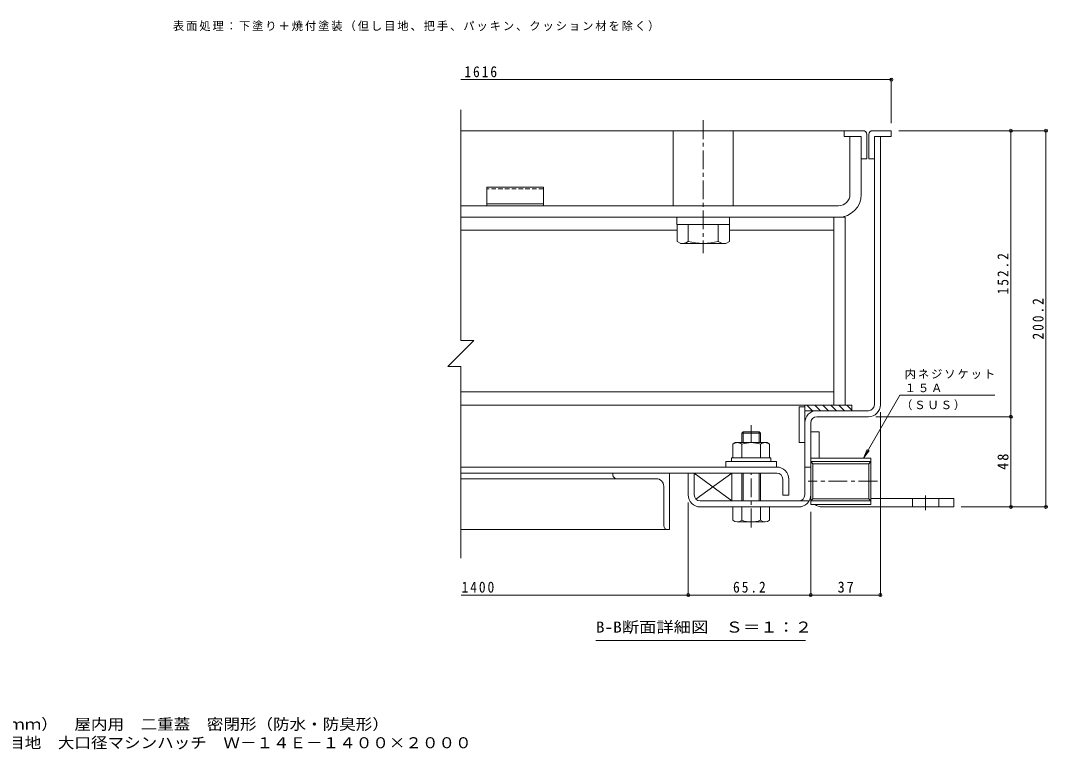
# Model space of a CAD drawing. Units: millimetres on the paper, enlarged 10 times, with parts at other scales. Extents: x -2685 to 2761, y -1962 to 1902.
# Drawn here: x 17 to 2747, y -1962 to -23 of the extents above; entities that cross this region are included whole.
import ezdxf
from ezdxf.enums import TextEntityAlignment as Align

# ---------------------------------------------------------------- set-up
doc = ezdxf.new("R2010")
doc.units = ezdxf.units.MM
doc.header["$LTSCALE"] = 10
doc.header["$PDMODE"] = 32
doc.header["$PDSIZE"] = 8
doc.linetypes.add('CHAIN1', pattern=[8, 5, -1, 1, -1])
doc.linetypes.add('DASHED1', pattern=[1.8, 1.2, -0.6])
for name, color, linetype, lineweight in [('D-1', 2, 'Continuous', 9), ('D-3', 4, 'Continuous', 9), ('D-5', 7, 'Continuous', 9), ('D-6', 6, 'Continuous', 9), ('D-7', 5, 'Continuous', 5), ('D-8', 5, 'Continuous', 5), ('D-9', 134, 'Continuous', 5), ('D-A', 3, 'Continuous', 9), ('D-B', 6, 'Continuous', 9), ('D-C', 2, 'Continuous', 9), ('D-E', 3, 'Continuous', 9), ('D-F', 7, 'Continuous', 9), ('F-5_F-5ﾚｲﾔ', 7, 'Continuous', 9)]:
    doc.layers.add(name, color=color, linetype=linetype, lineweight=lineweight)
doc.styles.add('ＭＳ ゴシック', font='')
doc.styles.get('ＭＳ ゴシック').set_extended_font_data('MS Gothic')

msp = doc.modelspace()

# ---------------------------------------------------------------- linework, layer by layer
at = {"layer": 'D-1'}
for p, q in [((2286.8, -330.86), (2302.8, -330.86)), ((2286.8, -1044.86), (2286.8, -330.86)), ((2302.8, -1044.86), (2302.8, -330.86)), ((2270.8, -1060.86), (2133.8, -1060.86)), ((2133.8, -1076.86), (2270.8, -1076.86)), ((2101.8, -1284.86), (2101.8, -1092.86)), ((2117.8, -1092.86), (2117.8, -1284.86)), ((2277.8, -1186.98), (2117.8, -1186.98)), ((2117.8, -1186.98), (2117.8, -1309.98)), ((2277.8, -1196.09), (2271.99, -1201.9)), ((2277.8, -1186.98), (2277.8, -1309.98)), ((1807.8, -1284.86), (1807.8, -1226.86)), ((2117.8, -1210.86), (2101.8, -1210.86)), ((2271.99, -1201.9), (2123.61, -1201.9)), ((2123.61, -1295.06), (2123.61, -1201.9)), ((2271.99, -1201.9), (2271.99, -1295.06)), ((2113.51, -1300.86), (1823.8, -1300.86)), ((2117.8, -1300.87), (2123.61, -1295.06)), ((2277.8, -1300.87), (2117.8, -1300.87)), ((2277.8, -1309.98), (2117.8, -1309.98)), ((2271.99, -1295.06), (2123.61, -1295.06)), ((2277.8, -1300.87), (2271.99, -1295.06)), ((1823.8, -1316.86), (1934.3, -1316.86)), ((1984.3, -1316.86), (2085.8, -1316.86))]:
    msp.add_line(p, q, dxfattribs=at)
for points in [[(2277.8, -1196.09), (2117.8, -1196.09), (2123.61, -1201.9)], [(1791.8, -1284.86), (1791.8, -1226.86), (1807.8, -1226.86)]]:
    msp.add_lwpolyline(points, dxfattribs=at)
for centre, radius, start, end in [((2133.8, -1092.86), 32, 90, 180), ((2270.8, -1044.86), 16, 270, 0), ((2270.8, -1044.86), 32, 270, 0), ((2133.8, -1092.86), 16, 90, 180), ((1823.8, -1284.86), 32, 180, 270), ((1823.8, -1284.86), 16, 180, 270), ((2085.8, -1284.86), 32, 270, 0), ((2085.8, -1284.86), 16, 270, 0)]:
    msp.add_arc(centre, radius, start, end, dxfattribs=at)
at = {"layer": 'D-3'}
for p, q in [((2206.8, -315.86), (1187.54, -315.86)), ((2206.8, -315.86), (2206.8, -330.86)), ((2256.8, -315.86), (2206.8, -315.86)), ((2266.8, -325.86), (2266.8, -390.86)), ((2271.8, -325.86), (2271.8, -390.86)), ((2281.8, -315.86), (2331.8, -315.86)), ((2206.8, -330.86), (2251.8, -330.86)), ((2251.8, -330.86), (2251.8, -390.86)), ((2286.8, -330.86), (2286.8, -390.86)), ((2251.8, -390.86), (2266.8, -390.86)), ((2286.8, -390.86), (2271.8, -390.86)), ((1406.8, -465.86), (1406.8, -515.86)), ((1406.8, -510.86), (1256.8, -510.86)), ((1406.8, -515.86), (1256.8, -515.86))]:
    msp.add_line(p, q, dxfattribs=at)
at = {"layer": 'D-3', "linetype": 'DASHED1'}
msp.add_line((1406.8, -470.19), (1256.8, -470.19), dxfattribs=at)
at = {"layer": 'D-3'}
for points in [[(2331.8, -315.86), (2331.8, -330.86), (2286.8, -330.86)], [(1406.8, -465.86), (1256.8, -465.86), (1256.8, -515.86)]]:
    msp.add_lwpolyline(points, dxfattribs=at)
for centre, start, end in [((2256.8, -325.86), 0, 90), ((2281.8, -325.86), 90, 180)]:
    msp.add_arc(centre, 10, start, end, dxfattribs=at)
at = {"layer": 'D-5'}
for p, q in [((2258.2, -1186.98), (2354.7, -1019.82)), ((2354.7, -1019.82), (2607.44, -1019.82)), ((2258.2, -1186.98), (2267.76, -1163.88)), ((2258.2, -1186.98), (2273.41, -1167.14)), ((2103.98, -1672.55), (1546.48, -1672.55))]:
    msp.add_line(p, q, dxfattribs=at)
at = {"layer": 'D-6'}
for p, q in [((2086.8, -1050.86), (2101.8, -1050.86)), ((2086.8, -1050.86), (2086.8, -1145.86)), ((2101.8, -1045.86), (2101.8, -1145.86)), ((2226.8, -1060.86), (2101.8, -1060.86)), ((2122.49, -1060.86), (2107.49, -1045.86)), ((2143.71, -1060.86), (2128.71, -1045.86)), ((2164.92, -1060.86), (2149.92, -1045.86)), ((2186.13, -1060.86), (2171.13, -1045.86)), ((2207.35, -1060.86), (2192.35, -1045.86)), ((2226.8, -1059.1), (2213.56, -1045.86)), ((2086.8, -1145.86), (2101.8, -1145.86)), ((1807.8, -1226.86), (1807.8, -1284.86)), ((1812.32, -1296.01), (1907.8, -1226.86)), ((1823.8, -1300.86), (1907.8, -1300.86))]:
    msp.add_line(p, q, dxfattribs=at)
msp.add_lwpolyline([(2226.8, -1060.86), (2226.8, -1045.86), (2101.8, -1045.86)], dxfattribs=at)
msp.add_lwpolyline([(1907.8, -1300.86), (1907.8, -1226.86), (1807.8, -1226.86)], close=True, dxfattribs=at)
at = {"layer": 'D-7'}
for p, q in [((1938.36, -1116.86), (1934.3, -1120.92)), ((1980.24, -1116.86), (1938.36, -1116.86)), ((1938.36, -1144.36), (1938.36, -1116.86)), ((1980.24, -1116.86), (1984.3, -1120.92)), ((1980.24, -1144.36), (1980.24, -1116.86)), ((1984.3, -1120.92), (1934.3, -1120.92)), ((1934.3, -1144.36), (1934.3, -1120.92)), ((1984.3, -1120.92), (1984.3, -1144.36)), ((1984.3, -1120.92), (1984.3, -1144.36)), ((1934.3, -1300.86), (1934.3, -1226.86)), ((1938.36, -1300.86), (1938.36, -1226.86)), ((1980.24, -1300.86), (1980.24, -1226.86)), ((1984.3, -1226.86), (1984.3, -1300.86)), ((1910.31, -1352.39), (1910.31, -1316.86)), ((2008.31, -1316.86), (1910.31, -1316.86)), ((1934.3, -1352.39), (1934.3, -1316.86)), ((1984.3, -1316.86), (1984.3, -1352.39)), ((2008.31, -1352.39), (2008.31, -1316.86)), ((1996.3, -1356.86), (1922.3, -1356.86))]:
    msp.add_line(p, q, dxfattribs=at)
at = {"layer": 'D-7', "linetype": 'CHAIN1'}
for p, q in [((1959.3, -1144.36), (1959.3, -1099.2)), ((1959.3, -1371.25), (1959.3, -1226.86))]:
    msp.add_line(p, q, dxfattribs=at)
at = {"layer": 'D-7', "color": 2, "lineweight": 9}
for p, q in [((1910.23, -1149.66), (1916.8, -1145.86)), ((2001.8, -1145.86), (1916.8, -1145.86)), ((1910.23, -1149.66), (1910.23, -1185.86)), ((1934.77, -1149.66), (1934.77, -1185.86)), ((1983.84, -1149.66), (1983.84, -1185.86))]:
    msp.add_line(p, q, dxfattribs=at)
at = {"layer": 'D-7', "color": 134}
for p, q in [((1891.8, -1195.86), (1891.8, -1210.86)), ((1891.8, -1195.86), (2026.8, -1195.86)), ((2026.8, -1195.86), (2026.8, -1210.86)), ((1891.8, -1210.86), (2026.8, -1210.86))]:
    msp.add_line(p, q, dxfattribs=at)
at = {"layer": 'D-7', "color": 6, "lineweight": 9}
for p, q in [((1906.8, -1185.86), (1906.8, -1195.86)), ((1906.8, -1195.86), (2011.8, -1195.86))]:
    msp.add_line(p, q, dxfattribs=at)
at = {"layer": 'D-7', "color": 2, "lineweight": 9}
msp.add_lwpolyline([(2001.8, -1145.86), (2008.38, -1149.66), (2008.38, -1185.86), (1910.23, -1185.86)], dxfattribs=at)
at = {"layer": 'D-7', "color": 6, "lineweight": 9}
msp.add_lwpolyline([(1906.8, -1185.86), (2011.8, -1185.86), (2011.8, -1195.86)], dxfattribs=at)
at = {"layer": 'D-7', "color": 2, "lineweight": 9}
for centre, radius, start, end in [((1924.71, -1174.74), 28.97, 94.38438, 120), ((1921.73, -1170.06), 24.21, 57.42749, 88.18784), ((1959.3, -1227.07), 81.2, 72.41188, 107.5881), ((1996.88, -1170.06), 24.21, 91.81215, 122.57249), ((1993.9, -1174.74), 28.97, 59.99998, 85.6156)]:
    msp.add_arc(centre, radius, start, end, dxfattribs=at)
at = {"layer": 'D-7'}
for centre, radius, start, end in [((1922.3, -1338.53), 18.33, 229.1022, 310.89809), ((1959.3, -1284.78), 72.08, 249.70546, 290.29454), ((1996.3, -1338.53), 18.33, 229.10191, 310.8978)]:
    msp.add_arc(centre, radius, start, end, dxfattribs=at)
at = {"layer": 'D-8'}
for p, q in [((2179.3, -545.86), (2209.3, -545.86)), ((2179.3, -545.86), (2179.3, -1045.86)), ((2209.3, -545.86), (2209.3, -1045.86)), ((2179.3, -1045.86), (2209.3, -1045.86))]:
    msp.add_line(p, q, dxfattribs=at)
at = {"layer": 'D-9'}
for p, q in [((2179.3, -545.86), (1187.6, -545.86)), ((2179.3, -1045.86), (2179.3, -545.86)), ((1762.3, -565.86), (1762.3, -610.23)), ((1791.8, -610.37), (1791.8, -565.86)), ((1871.8, -610.37), (1871.8, -565.86)), ((1901.3, -565.86), (1901.3, -610.37)), ((1187.6, -580.86), (1762.3, -580.86)), ((1901.3, -580.86), (2179.3, -580.86)), ((1771.85, -615.74), (1762.3, -610.23)), ((1891.8, -615.86), (1772.05, -615.86)), ((1891.8, -615.86), (1901.3, -610.37)), ((2179.3, -1010.86), (1188.25, -1010.86)), ((2179.3, -1045.86), (1188.25, -1045.86))]:
    msp.add_line(p, q, dxfattribs=at)
for centre, radius, start, end in [((1773.09, -581.35), 34.53, 267.86055, 302.81094), ((1831.8, -467.26), 148.6, 254.38446, 285.61554), ((1890.51, -581.35), 34.53, 237.18906, 272.13945)]:
    msp.add_arc(centre, radius, start, end, dxfattribs=at)
at = {"layer": 'D-A'}
for p, q in [((2027.3, -1210.86), (1188.25, -1210.86)), ((1188.25, -1226.86), (2027.3, -1226.86)), ((2043.3, -1242.86), (2043.3, -1285.86)), ((2059.3, -1242.86), (2059.3, -1285.86)), ((2043.3, -1285.86), (2059.3, -1285.86))]:
    msp.add_line(p, q, dxfattribs=at)
for radius in [32, 16]:
    msp.add_arc((2027.3, -1242.86), radius, 0, 90, dxfattribs=at)
at = {"layer": 'D-B'}
for p, q in [((1591.8, -1226.86), (1188.25, -1226.86)), ((1591.8, -1226.86), (1741.8, -1226.86)), ((1591.8, -1231.86), (1591.8, -1226.86)), ((1741.8, -1226.86), (1741.8, -1376.86)), ((1601.8, -1241.86), (1188.25, -1241.86)), ((1601.8, -1241.86), (1706.8, -1241.86)), ((1726.8, -1366.86), (1726.8, -1261.86)), ((1736.8, -1376.86), (1188.25, -1376.86)), ((1736.8, -1376.86), (1741.8, -1376.86))]:
    msp.add_line(p, q, dxfattribs=at)
for centre, radius, start, end in [((1601.8, -1231.86), 10, 180, 270), ((1706.8, -1261.86), 20, 0, 90), ((1736.8, -1366.86), 10, 180, 270)]:
    msp.add_arc(centre, radius, start, end, dxfattribs=at)
at = {"layer": 'D-C', "linetype": 'CHAIN1'}
msp.add_line((1831.8, -288.18), (1831.8, -641.49), dxfattribs=at)
at = {"layer": 'D-C'}
for p, q in [((1751.8, -515.86), (1751.8, -315.86)), ((1911.8, -315.86), (1751.8, -315.86)), ((1911.8, -515.86), (1911.8, -315.86)), ((1911.8, -515.86), (1751.8, -515.86))]:
    msp.add_line(p, q, dxfattribs=at)
at = {"layer": 'D-C', "color": 134, "lineweight": 5}
for p, q in [((1761.8, -545.86), (1761.8, -565.86)), ((1761.8, -545.86), (1901.8, -545.86)), ((1901.8, -545.86), (1901.8, -565.86)), ((1761.8, -565.86), (1901.8, -565.86))]:
    msp.add_line(p, q, dxfattribs=at)
at = {"layer": 'D-E'}
for p, q in [((2117.8, -1116.86), (2117.8, -1284.86)), ((2117.8, -1116.86), (2140.3, -1116.86)), ((2140.3, -1186.98), (2140.3, -1116.86)), ((2277.8, -1294.36), (2497.8, -1294.36)), ((2387.8, -1316.86), (2387.8, -1294.36)), ((2457.8, -1316.86), (2457.8, -1294.36)), ((2497.8, -1294.36), (2497.8, -1316.86)), ((2497.8, -1316.86), (2147.8, -1316.86))]:
    msp.add_line(p, q, dxfattribs=at)
at = {"layer": 'D-E', "linetype": 'CHAIN1'}
msp.add_line((2422.8, -1325.6), (2422.8, -1286.15), dxfattribs=at)
at = {"layer": 'D-E'}
msp.add_arc((2147.8, -1286.86), 30, 230.3984, 270, dxfattribs=at)
at = {"layer": 'D-F'}
for p, q in [((2331.8, -179.97), (1187.54, -179.97)), ((2331.8, -176.97), (2331.8, -295.86)), ((1187.54, -260.1), (1187.54, -874.45)), ((2745.98, -315.86), (2351.8, -315.86)), ((2649.64, -315.86), (2649.64, -1076.86)), ((2742.98, -315.86), (2742.98, -1316.86)), ((1187.54, -943.27), (1153.14, -943.27)), ((1187.54, -943.27), (1187.54, -1453.4)), ((2652.64, -1076.86), (2290.8, -1076.86)), ((2302.8, -1554.2), (2302.8, -1064.86)), ((2649.64, -1076.86), (2649.64, -1316.86)), ((1791.8, -1554.2), (1791.8, -1304.86)), ((2117.8, -1554.2), (2117.8, -1329.98)), ((2745.98, -1316.86), (2517.8, -1316.86)), ((1791.8, -1551.2), (1188.25, -1551.2)), ((2117.8, -1551.2), (1791.8, -1551.2)), ((2302.8, -1551.2), (2117.8, -1551.2))]:
    msp.add_line(p, q, dxfattribs=at)
at = {"layer": 'D-F', "color": 3}
for p, q in [((2251.8, -330.86), (2221.8, -330.86)), ((2221.8, -485.86), (2221.8, -330.86)), ((2251.8, -485.86), (2251.8, -330.86)), ((2191.8, -515.86), (1187.54, -515.86)), ((1187.6, -545.86), (2191.8, -545.86))]:
    msp.add_line(p, q, dxfattribs=at)
at = {"layer": 'D-F', "linetype": 'CHAIN1'}
msp.add_line((2294.81, -1248.48), (2110.44, -1248.48), dxfattribs=at)
at = {"layer": 'D-F'}
msp.add_lwpolyline([(1187.54, -874.45), (1221.95, -874.45), (1153.14, -943.27)], dxfattribs=at)
at = {"layer": 'D-F', "color": 3}
for radius in [60, 30]:
    msp.add_arc((2191.8, -485.86), radius, 270, 0, dxfattribs=at)
at = {"layer": 'D-F'}
for p in [(2331.8, -179.97), (2649.64, -315.86), (2742.98, -315.86), (2649.64, -1076.86), (2649.64, -1316.86), (2742.98, -1316.86), (1791.8, -1551.2), (2117.8, -1551.2), (2302.8, -1551.2)]:
    msp.add_point(p, dxfattribs=at)

# ---------------------------------------------------------------- texts
at = {"layer": 'D-5', "color": 2, "style": 'ＭＳ ゴシック', "width": 1.15}
msp.add_text('B-B断面詳細図\u3000Ｓ＝１：２', height=29.33, dxfattribs=at).set_placement((1546.48, -1660.05), align=Align.BOTTOM_LEFT)
at = {"layer": 'D-5', "char_height": 21.99, "attachment_point": 7, "style": 'ＭＳ ゴシック'}
for s, insert in [('\\T1.17;表面処理：下塗り＋焼付塗装（但し目地、把手、パッキン、クッション材を除く）', (421.91, -51.27)), ('\\T1.17;内ネジソケット', (2367.44, -976.98)), ('\\T1.17;１５Ａ', (2367.44, -1011.81)), ('\\T1.17;（ＳＵＳ）', (2357.78, -1059.67))]:
    msp.add_mtext(s, dxfattribs=dict(at, insert=insert))
at = {"layer": 'D-F', "color": 2, "char_height": 29.33, "attachment_point": 7, "style": 'ＭＳ ゴシック'}
for s, insert in [('\\T1.28;\\W0.9;1616', (1196.8, -173.97)), ('\\T1.28;\\W0.9;1400', (1189.38, -1545.2)), ('\\T1.28;\\W0.9;65.2', (1911.05, -1545.2)), ('\\T1.27;\\W0.95;37', (2189.05, -1545.2))]:
    msp.add_mtext(s, dxfattribs=dict(at, insert=insert))
at = {"layer": 'D-F', "color": 2, "char_height": 29.33, "attachment_point": 7, "rotation": 90, "style": 'ＭＳ ゴシック'}
for s, insert in [('\\T1.28;\\W0.9;152.2', (2643.64, -751.36)), ('\\T1.28;\\W0.9;200.2', (2736.98, -871.36)), ('\\T1.27;\\W0.95;48', (2643.64, -1218.11))]:
    msp.add_mtext(s, dxfattribs=dict(at, insert=insert))
at = {"layer": 'F-5_F-5ﾚｲﾔ', "color": 2, "style": 'ＭＳ ゴシック', "width": 1.1}
for s, p in [('充填用（充填深さ：３０ｍｍ）\u3000屋内用\u3000二重蓋\u3000密閉形（防水・防臭形）', (-500.11, -1918.5)), ('スチール製\u3000ステンレス目地\u3000大口径マシンハッチ\u3000Ｗ－１４Ｅ－１４００×２０００', (-500.11, -1967.71))]:
    msp.add_text(s, height=29.33, dxfattribs=at).set_placement(p, align=Align.BOTTOM_LEFT)

doc.saveas('drawing.dxf')
